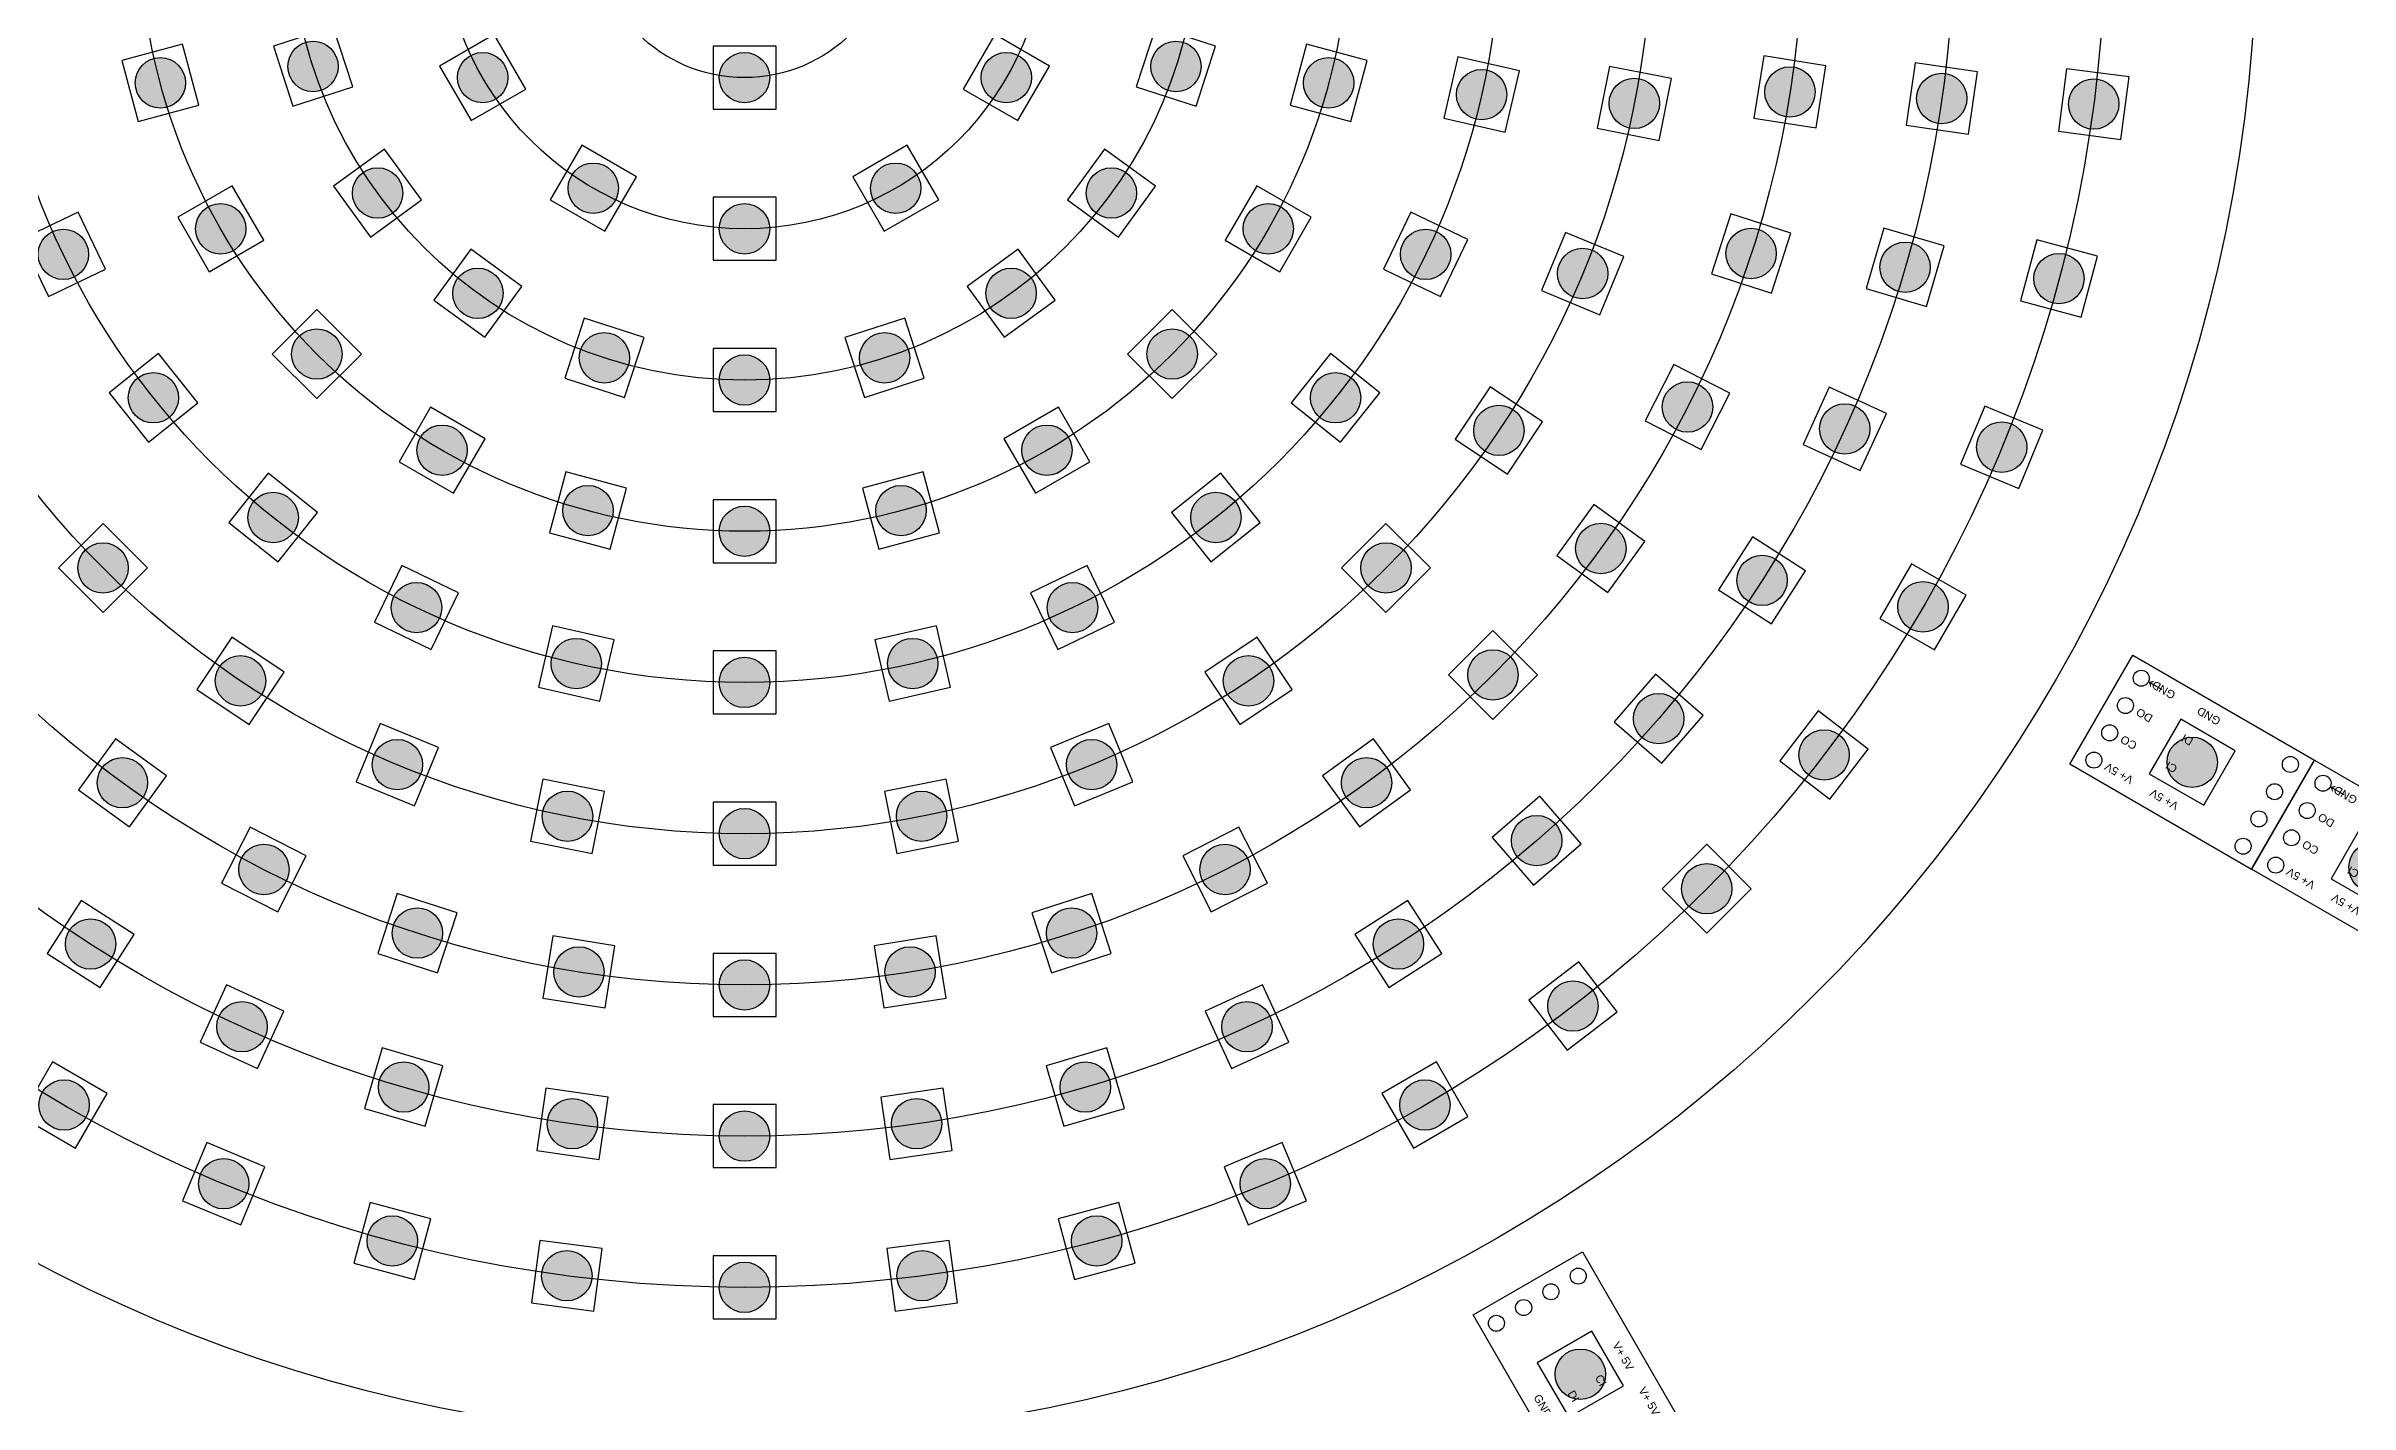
# Model space of a CAD drawing. Header units: millimetres. Extents: x 2050 to 3932, y -1485 to -693.
# Drawn here: x 3240.5 to 3423.4, y -1170 to -1062.3 of the extents above; entities that cross this region are included whole.
import ezdxf

# ---------------------------------------------------------------- set-up
doc = ezdxf.new("R2010")
doc.units = ezdxf.units.MM
doc.header["$LTSCALE"] = 10
doc.header["$MEASUREMENT"] = 0
doc.layers.get('0').update_dxf_attribs({"color": 8})
for name, color, linetype in [('LED SMD 5050', 40, 'Continuous'), ('LED Strip', 30, 'Continuous'), ('vero Pins', 30, 'Continuous')]:
    doc.layers.add(name, color=color, linetype=linetype)
doc.styles.get("Standard").update_dxf_attribs({"font": 'arial.ttf'})

# ---------------------------------------------------------------- blocks, each defined once
blk = doc.blocks.new('SMD 5050')
at = {"layer": 'LED SMD 5050'}
blk.add_hatch(color=256, dxfattribs=at).paths.add_polyline_path([(2, 0, 1), (-2, 0, 1)])
blk.add_lwpolyline([(-2.5, 2.5), (-2.5, -2.5), (2.5, -2.5), (2.5, 2.5)], close=True, dxfattribs=at)
blk.add_circle((0, 0), 2, dxfattribs=at)
blk = doc.blocks.new('DotStar 240mm Disc')
at = {"layer": 'vero Pins'}
for radius in [120, 108, 96, 84, 72, 60, 48, 36, 24, 12]:
    blk.add_circle((0, 0), radius, dxfattribs=at)
for p, rotation in [((-34.24, -11.12), 108), ((-20.78, -12), 120), ((20.78, -12), 239.9999999999999), ((34.24, -11.12), 252), ((-46.36, -12.42), 105), ((0, -12), 180), ((46.36, -12.42), 255), ((58.5, -13.35), 257.1428571428572), ((82.97, -13.14), 261), ((95.02, -13.66), 261.8181818181818), ((70.62, -14.05), 258.75), ((107.08, -14.1), 262.4999999999999), ((-29.12, -21.16), 126), ((-12, -20.78), 150), ((12, -20.78), 209.9999999999999), ((29.12, -21.16), 234), ((-41.57, -24), 120), ((0, -24), 180), ((41.57, -24), 239.9999999999999), ((-54.06, -26.03), 115.7142857142857), ((54.06, -26.03), 244.2857142857143), ((79.89, -25.96), 252), ((66.52, -27.55), 247.5), ((92.11, -27.05), 253.6363636363636), ((104.32, -27.95), 255), ((-21.16, -29.12), 144), ((21.16, -29.12), 216), ((-33.94, -33.94), 135), ((33.94, -33.94), 224.9999999999999), ((-11.12, -34.24), 162), ((11.12, -34.24), 198), ((-46.91, -37.41), 128.5714285714286), ((0, -36), 180), ((46.91, -37.41), 231.4285714285714), ((59.87, -40), 236.25), ((74.84, -38.14), 242.9999999999999), ((87.32, -39.88), 245.4545454545455), ((-24, -41.57), 150), ((24, -41.57), 209.9999999999999), ((99.78, -41.33), 247.5), ((-37.41, -46.91), 141.4285714285714), ((-12.42, -46.36), 165), ((12.42, -46.36), 194.9999999999999), ((37.41, -46.91), 218.5714285714285), ((0, -48), 180), ((-50.91, -50.91), 135), ((50.91, -50.91), 224.9999999999999), ((67.96, -49.37), 234), ((80.76, -51.9), 237.2727272727272), ((-26.03, -54.06), 154.2857142857143), ((26.03, -54.06), 205.7142857142857), ((93.53, -54), 239.9999999999999), ((-40, -59.87), 146.25), ((-13.35, -58.5), 167.1428571428571), ((13.35, -58.5), 192.8571428571429), ((40, -59.87), 213.7499999999999), ((59.4, -59.4), 224.9999999999999), ((0, -60), 180), ((72.55, -62.87), 229.090909090909), ((-27.55, -66.52), 157.5), ((27.55, -66.52), 202.5000000000001), ((85.68, -65.75), 232.4999999999999), ((-49.37, -67.96), 144), ((49.37, -67.96), 216), ((-14.05, -70.62), 168.75), ((14.05, -70.62), 191.25), ((62.87, -72.55), 220.9090909090909), ((0, -72), 180), ((-38.14, -74.84), 153), ((38.14, -74.84), 206.9999999999999), ((76.37, -76.37), 224.9999999999999), ((-25.96, -79.89), 162), ((25.96, -79.89), 198), ((-51.9, -80.76), 147.2727272727273), ((51.9, -80.76), 212.7272727272727), ((-13.14, -82.97), 171), ((13.14, -82.97), 189), ((0, -84), 180), ((65.75, -85.68), 217.5), ((-39.88, -87.32), 155.4545454545454), ((39.88, -87.32), 204.5454545454545), ((-27.05, -92.11), 163.6363636363637), ((27.05, -92.11), 196.3636363636363), ((-54, -93.53), 150), ((54, -93.53), 209.9999999999999), ((-13.66, -95.02), 171.8181818181818), ((13.66, -95.02), 188.1818181818181), ((0, -96), 180), ((-41.33, -99.78), 157.5), ((41.33, -99.78), 202.4999999999999), ((-27.95, -104.32), 165), ((27.95, -104.32), 194.9999999999999), ((-14.1, -107.08), 172.5), ((0, -108), 180), ((14.1, -107.08), 187.4999999999999)]:
    blk.add_blockref('SMD 5050', p, dxfattribs=dict(at, rotation=rotation))
blk = doc.blocks.new('DotStar Strip 60')
at = {"color": 1}
for centre in [(-3.75, 15.17), (-1.25, 15.17), (1.25, 15.17), (3.75, 15.17), (-3.75, 1.5), (-1.25, 1.5), (1.25, 1.5), (3.75, 1.5)]:
    blk.add_circle(centre, 0.635, dxfattribs=at)
at = {"layer": 'LED Strip'}
blk.add_lwpolyline([(5, 16.67), (5, 0), (-5, 0), (-5, 16.67)], close=True, dxfattribs=at)
at = {"layer": 'vero Pins'}
blk.add_blockref('SMD 5050', (0, 8.33), dxfattribs=at)
at = {"color": 4, "width": 7.3862, "attachment_point": 9, "rotation": 90}
for s, insert, char_height in [('V+ 5V', (-3.34, 14.15), 0.635), ('CO', (-0.84, 14.15), 0.635), ('DO', (1.66, 14.15), 0.635), ('GND', (4.16, 14.15), 0.635), ('{\\fArial|b1|i0|c0|p34;→}', (4.16, 14.94), 1.5), ('V+ 5V', (-3.34, 10.01), 0.635), ('CI', (-0.84, 10.01), 0.635), ('DI', (1.66, 10.01), 0.635), ('GND', (4.16, 10.01), 0.635)]:
    blk.add_mtext(s, dxfattribs=dict(at, insert=insert, char_height=char_height))

msp = doc.modelspace()

# ---------------------------------------------------------------- block references
at = {"layer": 'vero Pins'}
msp.add_blockref('DotStar 240mm Disc', (3295.98, -1052.78), dxfattribs=at)
for p, rotation in [((3418.09, -1123.28), 59.99999999999988), ((3432.52, -1131.61), 59.99999999999988), ((3358.15, -1160.46), 209.9999999999999)]:
    msp.add_blockref('DotStar Strip 60', p, dxfattribs=dict(at, rotation=rotation))

doc.saveas('drawing.dxf')
